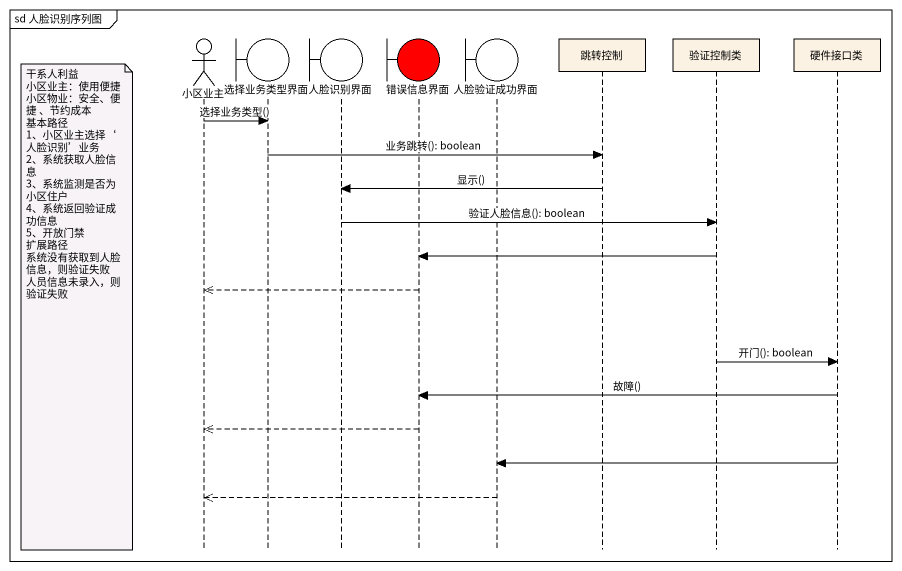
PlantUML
@startuml
mainframe sd 人脸识别序列图
hide footbox
actor 小区业主
boundary 选择业务类型界面
boundary 人脸识别界面
boundary 错误信息界面 #FF0000
boundary 人脸验证成功界面
participant 跳转控制
participant 验证控制类
participant 硬件接口类

小区业主 -> 选择业务类型界面 : 选择业务类型()
选择业务类型界面 -> 跳转控制 : 业务跳转(): boolean
跳转控制 -> 人脸识别界面 : 显示()
人脸识别界面 -> 验证控制类 : 验证人脸信息(): boolean
验证控制类 -> 错误信息界面
错误信息界面 -->> 小区业主
note left of 小区业主
  干系人利益
  小区业主：使用便捷
  小区物业：安全、便捷 、节约成本
  基本路径
  1、小区业主选择‘人脸识别’业务
  2、系统获取人脸信息
  3、系统监测是否为小区住户
  4、系统返回验证成功信息
  5、开放门禁
  扩展路径
  系统没有获取到人脸信息，则验证失败
  人员信息未录入，则验证失败
end note
验证控制类 -> 硬件接口类 : 开门(): boolean
硬件接口类 -> 错误信息界面 : 故障()
错误信息界面 -->> 小区业主
硬件接口类 -> 人脸验证成功界面
人脸验证成功界面 -->> 小区业主
@enduml
